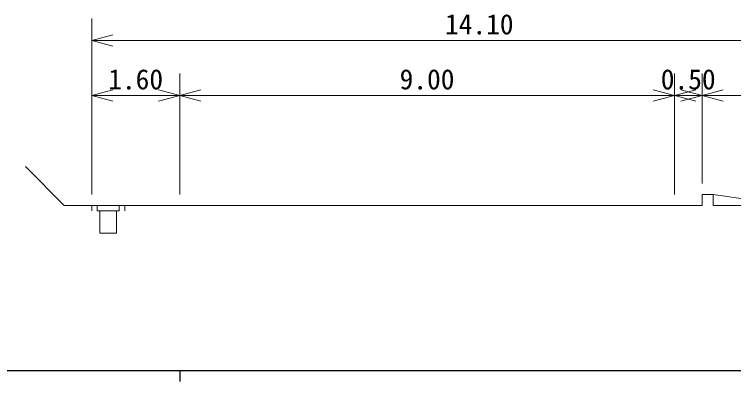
# Model space of a CAD drawing. Units: millimetres on the paper, enlarged 1000 times, with parts at other scales. Extents: x 40000 to 680000, y 20000 to 380000.
# Drawn here: x 152965 to 218373, y 204000 to 237360 of the extents above; entities that cross this region are included whole.
import ezdxf
from ezdxf.enums import TextEntityAlignment as Align

# ---------------------------------------------------------------- set-up
doc = ezdxf.new("R2010")
doc.units = ezdxf.units.MM
doc.header["$LTSCALE"] = 1000
doc.layers.add('S-STR-HTXT', color=7, linetype='Continuous', lineweight=13)
doc.layers.add('S-TTL-BAND', color=7, linetype='Continuous', lineweight=25)
doc.styles.add('ＭＳ ゴシック', font='')
doc.styles.get('ＭＳ ゴシック').set_extended_font_data('MS Gothic')

msp = doc.modelspace()

# ---------------------------------------------------------------- linework, layer by layer
at = {"layer": 'S-STR-HTXT'}
for p, q in [((160000, 221000), (160000, 237000)), ((161932, 235518), (160000, 235000)), ((160000, 235000), (230500, 235000)), ((160000, 235000), (161932, 234482)), ((168000, 221000), (168000, 232000)), ((213000, 221000), (213000, 232000)), ((215500, 222000), (215500, 232000)), ((161932, 230518), (160000, 230000)), ((168000, 230000), (166068, 230518)), ((169932, 230518), (168000, 230000)), ((213000, 230000), (211068, 230518)), ((214932, 230518), (213000, 230000)), ((215500, 230000), (213568, 230518)), ((217432, 230518), (215500, 230000)), ((160000, 230000), (168000, 230000)), ((160000, 230000), (161932, 229482)), ((166068, 229482), (168000, 230000)), ((168000, 230000), (213000, 230000)), ((168000, 230000), (169932, 229482)), ((211068, 229482), (213000, 230000)), ((213000, 230000), (215500, 230000)), ((213000, 230000), (214932, 229482)), ((213568, 229482), (215500, 230000)), ((215500, 230000), (230500, 230000)), ((215500, 230000), (217432, 229482)), ((157500, 220000), (153964, 223536)), ((215500, 221000), (215500, 220000)), ((215500, 221000), (216500, 221000)), ((216500, 221000), (216500, 220000)), ((216500, 221000), (220000, 220500)), ((160000, 220000), (157500, 220000)), ((160000, 220000), (168000, 220000)), ((160000, 220000), (160000, 219500)), ((160500, 220000), (160500, 219500)), ((162500, 220000), (162500, 219500)), ((163000, 220000), (163000, 219500)), ((168000, 220000), (213000, 220000)), ((213000, 220000), (215500, 220000)), ((216500, 220000), (230500, 220000)), ((160500, 219500), (162500, 219500)), ((160750, 219500), (160750, 217500)), ((162250, 219500), (162250, 217500)), ((160750, 217500), (162250, 217500))]:
    msp.add_line(p, q, dxfattribs=at)
at = {"layer": 'S-TTL-BAND'}
for p, q in [((40000, 205000), (579000, 205000)), ((40000, 205000), (579000, 205000)), ((168000, 205000), (168000, 204000)), ((168000, 205000), (168000, 204000))]:
    msp.add_line(p, q, dxfattribs=at)

# ---------------------------------------------------------------- texts
at = {"layer": 'S-STR-HTXT', "style": 'ＭＳ ゴシック'}
for s, p in [('14.10', (192125, 235000)), ('1.60', (161500, 230000)), ('9.00', (188000, 230000)), ('0.50', (211750, 230000))]:
    msp.add_text(s, height=1833, dxfattribs=at).set_placement(p, align=Align.BOTTOM_LEFT)

doc.saveas('drawing.dxf')
